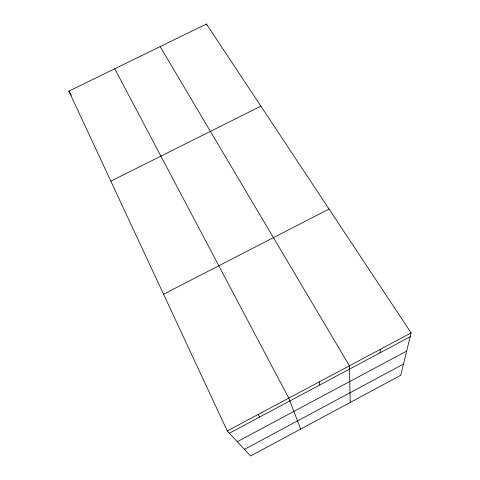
<?xml version="1.0" encoding="UTF-8"?>
<svg xmlns="http://www.w3.org/2000/svg" width="480" height="480" viewBox="0 0 480 480"><rect width="100%" height="100%" fill="white"/><g stroke="black" fill="none" stroke-linecap="round" stroke-linejoin="round"><path stroke-width="0.72" d="M379.95 352.86L380.388 349.296M411.12 332.91L400.71 375.324L250.56 456L227.262 430.944L68.88 91.128L206.448 24L411.12 332.91L227.262 430.944M237.264 441.702L406.662 351.078M244.41 449.388L403.464 364.098M229.368 433.212L410.184 336.726M163.536 294.222L329.034 209.022M110.832 181.146L260.88 106.152M258.114 414.498L259.704 417.024M68.88 91.128L71.316 95.202M160.128 46.602L349.44 365.802L350.214 402.456M114.726 68.754L288.762 398.154L300.654 429.084M206.448 24L206.802 25.308M319.2 381.924L319.77 384.972"/></g></svg>
